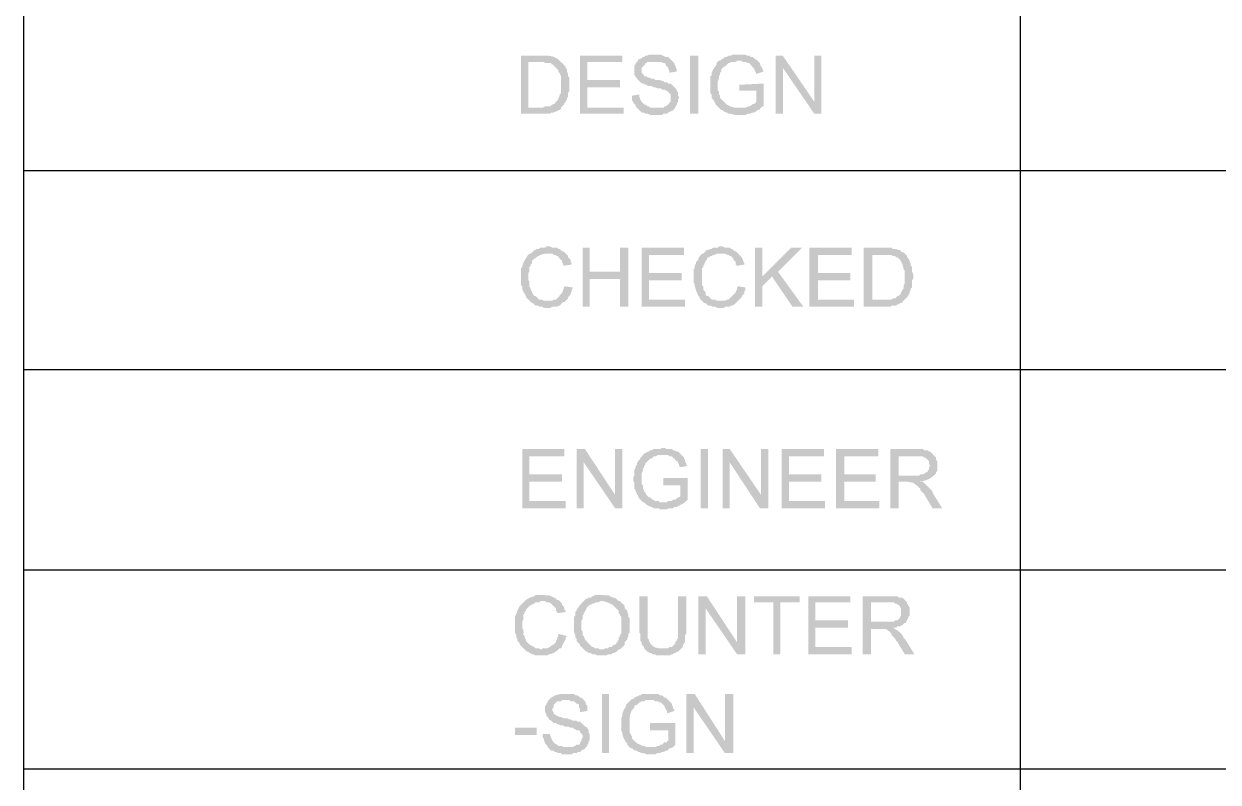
# Model space of a CAD drawing. Extents: x -5608 to -3197, y -2048 to 96.
# Drawn here: x -3901.2 to -3840, y -1270.5 to -1231.7 of the extents above; entities that cross this region are included whole.
import ezdxf

# ---------------------------------------------------------------- set-up
doc = ezdxf.new("R2010")
doc.units = 0
doc.header["$LTSCALE"] = 25.4
doc.header["$MEASUREMENT"] = 0
doc.layers.add('7文字层', color=3, linetype='CONTINUOUS')

msp = doc.modelspace()

# ---------------------------------------------------------------- hatches: boundary and pattern name
at = {"layer": '7文字层'}
h = msp.add_hatch(color=3, dxfattribs=at)
h.dxf.hatch_style = 2
h.paths.add_polyline_path([(-3874.72, -1233.365), (-3875.708, -1233.365), (-3875.708, -1236.329), (-3874.226, -1236.329), (-3874.164, -1236.268), (-3874.04, -1236.268), (-3873.917, -1236.206), (-3873.855, -1236.206), (-3873.793, -1236.144), (-3873.732, -1236.144), (-3873.67, -1236.082), (-3873.67, -1236.021), (-3875.337, -1236.021), (-3875.337, -1233.674), (-3873.67, -1233.674), (-3873.861, -1233.501), (-3874.084, -1233.4), (-3874.331, -1233.36), (-3874.596, -1233.365)])
h = msp.add_hatch(color=3, dxfattribs=at)
h.dxf.hatch_style = 2
h.paths.add_polyline_path([(-3870.52, -1233.365), (-3872.682, -1233.365), (-3872.682, -1236.329), (-3870.458, -1236.329), (-3870.458, -1236.021), (-3872.311, -1236.021), (-3872.311, -1234.971), (-3870.644, -1234.971), (-3870.644, -1234.6), (-3872.311, -1234.6), (-3872.311, -1233.674), (-3870.52, -1233.674)])
h = msp.add_hatch(color=3, dxfattribs=at)
h.dxf.hatch_style = 2
h.paths.add_polyline_path([(-3868.853, -1233.303), (-3869.161, -1233.303), (-3869.285, -1233.365), (-3869.347, -1233.365), (-3869.408, -1233.427), (-3869.47, -1233.427), (-3869.532, -1233.488), (-3869.655, -1233.55), (-3869.717, -1233.55), (-3869.717, -1233.612), (-3869.779, -1233.674), (-3869.841, -1233.735), (-3869.841, -1233.797), (-3869.903, -1233.859), (-3869.903, -1234.353), (-3869.841, -1234.415), (-3869.841, -1234.477), (-3869.779, -1234.477), (-3869.779, -1234.538), (-3869.594, -1234.724), (-3869.47, -1234.785), (-3869.408, -1234.785), (-3869.347, -1234.847), (-3869.285, -1234.847), (-3869.223, -1234.909), (-3869.038, -1234.909), (-3868.914, -1234.971), (-3868.853, -1234.971), (-3868.729, -1235.032), (-3868.544, -1235.032), (-3868.482, -1235.094), (-3868.359, -1235.094), (-3868.297, -1235.156), (-3868.235, -1235.156), (-3868.173, -1235.218), (-3868.05, -1235.341), (-3868.05, -1235.712), (-3868.112, -1235.774), (-3868.201, -1235.87), (-3868.26, -1235.925), (-3868.296, -1235.951), (-3868.334, -1235.956), (-3868.377, -1235.977), (-3868.42, -1236.021), (-3869.779, -1236.021), (-3869.717, -1236.082), (-3869.532, -1236.268), (-3869.408, -1236.268), (-3869.347, -1236.329), (-3869.223, -1236.329), (-3869.1, -1236.391), (-3868.482, -1236.391), (-3868.42, -1236.329), (-3868.235, -1236.329), (-3868.173, -1236.268), (-3868.05, -1236.206), (-3867.919, -1236.149), (-3867.815, -1236.012), (-3867.736, -1235.848), (-3867.679, -1235.712), (-3867.679, -1235.588), (-3867.617, -1235.526), (-3867.617, -1235.465), (-3867.679, -1235.403), (-3867.679, -1235.218), (-3867.741, -1235.156), (-3867.741, -1235.094), (-3868.05, -1234.785), (-3868.173, -1234.785), (-3868.235, -1234.724), (-3868.359, -1234.724), (-3868.42, -1234.662), (-3868.482, -1234.662), (-3868.606, -1234.6), (-3868.853, -1234.6), (-3868.914, -1234.538), (-3869.038, -1234.538), (-3869.1, -1234.477), (-3869.223, -1234.477), (-3869.285, -1234.415), (-3869.408, -1234.415), (-3869.408, -1234.353), (-3869.532, -1234.23), (-3869.532, -1233.982), (-3869.347, -1233.797), (-3869.347, -1233.735), (-3869.285, -1233.735), (-3869.223, -1233.674), (-3867.926, -1233.674), (-3868.173, -1233.427), (-3868.297, -1233.427), (-3868.525, -1233.315), (-3868.791, -1233.303)])
h = msp.add_hatch(color=3, dxfattribs=at)
h.dxf.hatch_style = 2
h.paths.add_polyline_path([(-3866.629, -1236.329), (-3866.629, -1233.365), (-3867.062, -1233.365), (-3867.062, -1236.329)])
h = msp.add_hatch(color=3, dxfattribs=at)
h.dxf.hatch_style = 2
h.paths.add_polyline_path([(-3864.529, -1233.303), (-3864.9, -1233.303), (-3864.962, -1233.365), (-3865.085, -1233.365), (-3865.209, -1233.427), (-3865.271, -1233.427), (-3865.332, -1233.488), (-3865.456, -1233.55), (-3865.518, -1233.612), (-3865.579, -1233.612), (-3865.641, -1233.674), (-3865.703, -1233.735), (-3865.703, -1233.797), (-3865.765, -1233.921), (-3865.826, -1233.982), (-3865.826, -1234.044), (-3865.888, -1234.044), (-3865.888, -1234.106), (-3865.95, -1234.23), (-3865.95, -1234.353), (-3866.012, -1234.415), (-3866.012, -1234.6), (-3866.012, -1235.218), (-3866.012, -1235.279), (-3865.95, -1235.341), (-3865.95, -1235.526), (-3865.826, -1235.65), (-3865.826, -1235.712), (-3865.765, -1235.774), (-3865.765, -1235.835), (-3865.703, -1235.897), (-3865.641, -1235.959), (-3865.518, -1236.082), (-3864.529, -1236.021), (-3864.761, -1236.021), (-3864.975, -1235.968), (-3865.168, -1235.865), (-3865.332, -1235.712), (-3865.518, -1235.526), (-3865.518, -1235.403), (-3865.579, -1235.341), (-3865.578, -1235.251), (-3865.586, -1235.198), (-3865.599, -1235.168), (-3865.63, -1235.119), (-3865.641, -1235.069), (-3865.646, -1234.984), (-3865.641, -1234.847), (-3865.639, -1234.665), (-3865.612, -1234.602), (-3865.585, -1234.554), (-3865.579, -1234.415), (-3865.518, -1234.291), (-3865.518, -1234.23), (-3865.456, -1234.168), (-3865.456, -1234.044), (-3865.332, -1233.921), (-3865.271, -1233.921), (-3865.147, -1233.797), (-3865.085, -1233.735), (-3865.024, -1233.735), (-3864.962, -1233.674), (-3864.715, -1233.674), (-3864.653, -1233.612), (-3863.603, -1233.612), (-3863.665, -1233.55), (-3863.727, -1233.55), (-3863.85, -1233.427), (-3863.974, -1233.427), (-3863.974, -1233.365), (-3864.057, -1233.366), (-3864.11, -1233.359), (-3864.143, -1233.345), (-3864.203, -1233.315), (-3864.255, -1233.303), (-3864.339, -1233.298), (-3864.468, -1233.303)])
h = msp.add_hatch(color=3, dxfattribs=at)
h.dxf.hatch_style = 2
h.paths.add_polyline_path([(-3862.306, -1233.365), (-3862.677, -1233.365), (-3862.677, -1236.329), (-3862.306, -1236.329), (-3862.306, -1233.982)])
h = msp.add_hatch(color=3, dxfattribs=at)
h.dxf.hatch_style = 2
h.paths.add_polyline_path([(-3862.306, -1233.365), (-3862.306, -1233.982), (-3860.7, -1236.329), (-3860.7, -1235.712)])
h = msp.add_hatch(color=3, dxfattribs=at)
h.dxf.hatch_style = 2
h.paths.add_polyline_path([(-3860.33, -1236.329), (-3860.33, -1233.365), (-3860.7, -1233.365), (-3860.7, -1236.329)])
h = msp.add_hatch(color=3, dxfattribs=at)
h.dxf.hatch_style = 2
h.paths.add_polyline_path([(-3873.67, -1233.674), (-3874.72, -1233.674), (-3874.628, -1233.674), (-3874.574, -1233.682), (-3874.544, -1233.695), (-3874.486, -1233.725), (-3874.426, -1233.737), (-3874.324, -1233.741), (-3874.164, -1233.735), (-3874.164, -1233.797), (-3874.102, -1233.797), (-3873.793, -1234.106), (-3873.793, -1234.168), (-3873.692, -1234.325), (-3873.664, -1234.425), (-3873.67, -1234.536), (-3873.67, -1234.724), (-3873.67, -1235.279), (-3873.732, -1235.341), (-3873.732, -1235.403), (-3873.793, -1235.526), (-3873.793, -1235.588), (-3873.979, -1235.774), (-3873.979, -1235.835), (-3874.04, -1235.835), (-3874.164, -1235.897), (-3874.226, -1235.959), (-3874.473, -1235.959), (-3874.596, -1236.021), (-3875.337, -1236.021), (-3873.67, -1236.021), (-3873.485, -1235.835), (-3873.485, -1235.774), (-3873.423, -1235.712), (-3873.361, -1235.588), (-3873.361, -1235.526), (-3873.299, -1235.465), (-3873.299, -1235.279), (-3873.238, -1235.156), (-3873.238, -1234.477), (-3873.299, -1234.415), (-3873.299, -1234.291), (-3873.361, -1234.168), (-3873.361, -1234.044), (-3873.423, -1233.982), (-3873.423, -1233.921), (-3873.608, -1233.735)])
h = msp.add_hatch(color=3, dxfattribs=at)
h.dxf.hatch_style = 2
h.paths.add_polyline_path([(-3867.926, -1233.674), (-3868.853, -1233.674), (-3868.544, -1233.674), (-3868.42, -1233.735), (-3868.359, -1233.735), (-3868.297, -1233.797), (-3868.297, -1233.859), (-3868.235, -1233.921), (-3868.173, -1233.982), (-3868.173, -1234.044), (-3868.112, -1234.106), (-3868.112, -1234.23), (-3867.741, -1234.168), (-3867.741, -1234.044), (-3867.803, -1233.921), (-3867.803, -1233.859), (-3867.864, -1233.797), (-3867.864, -1233.735)])
h = msp.add_hatch(color=3, dxfattribs=at)
h.dxf.hatch_style = 2
h.paths.add_polyline_path([(-3863.603, -1233.612), (-3864.529, -1233.612), (-3864.468, -1233.612), (-3864.344, -1233.674), (-3864.221, -1233.674), (-3864.097, -1233.735), (-3864.035, -1233.735), (-3863.974, -1233.797), (-3863.783, -1234.023), (-3863.665, -1234.291), (-3863.294, -1234.168), (-3863.356, -1234.044), (-3863.356, -1233.982), (-3863.418, -1233.921), (-3863.48, -1233.797), (-3863.48, -1233.735), (-3863.541, -1233.674)])
h = msp.add_hatch(color=3, dxfattribs=at)
h.dxf.hatch_style = 2
h.paths.add_polyline_path([(-3863.294, -1234.785), (-3864.529, -1234.847), (-3864.529, -1235.156), (-3863.665, -1235.156), (-3863.665, -1235.712), (-3863.788, -1235.835), (-3863.85, -1235.835), (-3863.912, -1235.897), (-3864.035, -1235.959), (-3864.097, -1235.959), (-3864.221, -1236.021), (-3864.529, -1236.021), (-3865.518, -1236.082), (-3865.456, -1236.144), (-3865.394, -1236.144), (-3865.332, -1236.206), (-3865.209, -1236.268), (-3865.147, -1236.268), (-3865.085, -1236.329), (-3865.024, -1236.329), (-3864.933, -1236.342), (-3864.878, -1236.355), (-3864.844, -1236.369), (-3864.78, -1236.391), (-3864.719, -1236.397), (-3864.62, -1236.397), (-3864.468, -1236.391), (-3864.221, -1236.391), (-3864.097, -1236.329), (-3863.974, -1236.329), (-3863.85, -1236.268), (-3863.788, -1236.268), (-3863.665, -1236.206), (-3863.603, -1236.144), (-3863.541, -1236.144), (-3863.356, -1235.959), (-3863.294, -1235.959)])
h = msp.add_hatch(color=3, dxfattribs=at)
h.dxf.hatch_style = 2
h.paths.add_polyline_path([(-3869.655, -1235.341), (-3870.026, -1235.403), (-3870.026, -1235.65), (-3869.964, -1235.712), (-3869.964, -1235.774), (-3869.841, -1235.897), (-3869.841, -1235.959), (-3869.779, -1236.021), (-3868.791, -1236.021), (-3869.1, -1236.021), (-3869.161, -1235.959), (-3869.223, -1235.959), (-3869.285, -1235.897), (-3869.404, -1235.844), (-3869.522, -1235.727), (-3869.614, -1235.587), (-3869.655, -1235.465)])
h = msp.add_hatch(color=3, dxfattribs=at)
h.dxf.hatch_style = 2
h.paths.add_polyline_path([(-3874.287, -1243.123), (-3874.384, -1243.121), (-3874.425, -1243.127), (-3874.435, -1243.17), (-3874.471, -1243.182), (-3874.559, -1243.188), (-3874.72, -1243.185), (-3874.782, -1243.246), (-3874.905, -1243.246), (-3874.967, -1243.308), (-3875.029, -1243.308), (-3875.214, -1243.493), (-3875.276, -1243.493), (-3875.399, -1243.617), (-3875.461, -1243.74), (-3875.523, -1243.802), (-3875.523, -1243.864), (-3875.584, -1243.926), (-3875.584, -1243.988), (-3875.646, -1244.111), (-3875.646, -1244.173), (-3875.708, -1244.235), (-3875.708, -1244.667), (-3875.708, -1245.099), (-3875.646, -1245.161), (-3875.646, -1245.346), (-3875.584, -1245.408), (-3875.584, -1245.47), (-3875.523, -1245.532), (-3875.461, -1245.655), (-3875.461, -1245.717), (-3875.214, -1245.964), (-3874.349, -1245.902), (-3874.534, -1245.902), (-3874.658, -1245.84), (-3874.782, -1245.84), (-3874.905, -1245.717), (-3874.967, -1245.655), (-3875.029, -1245.655), (-3875.09, -1245.593), (-3875.183, -1245.377), (-3875.276, -1245.161), (-3875.276, -1244.914), (-3875.337, -1244.852), (-3875.337, -1244.482), (-3875.276, -1244.42), (-3875.276, -1244.173), (-3875.214, -1244.111), (-3875.214, -1244.049), (-3875.152, -1243.988), (-3875.152, -1243.864), (-3875.09, -1243.802), (-3874.878, -1243.647), (-3874.698, -1243.552), (-3874.535, -1243.504), (-3874.373, -1243.49), (-3874.197, -1243.495), (-3873.99, -1243.507), (-3873.737, -1243.511), (-3873.423, -1243.493), (-3873.506, -1243.407), (-3873.551, -1243.369), (-3873.584, -1243.378), (-3873.649, -1243.333), (-3873.732, -1243.246), (-3873.793, -1243.246), (-3873.855, -1243.185), (-3874.102, -1243.185), (-3874.226, -1243.123)])
h = msp.add_hatch(color=3, dxfattribs=at)
h.dxf.hatch_style = 2
h.paths.add_polyline_path([(-3872.188, -1243.185), (-3872.558, -1243.185), (-3872.558, -1246.211), (-3872.188, -1246.211), (-3872.188, -1244.79), (-3870.644, -1244.79), (-3872.188, -1244.42)])
h = msp.add_hatch(color=3, dxfattribs=at)
h.dxf.hatch_style = 2
h.paths.add_polyline_path([(-3870.211, -1243.185), (-3870.644, -1243.185), (-3870.644, -1244.42), (-3872.188, -1244.42), (-3870.644, -1244.79), (-3870.644, -1246.211), (-3870.211, -1246.211)])
h = msp.add_hatch(color=3, dxfattribs=at)
h.dxf.hatch_style = 2
h.paths.add_polyline_path([(-3867.37, -1243.185), (-3869.532, -1243.185), (-3869.532, -1246.211), (-3867.309, -1246.211), (-3867.309, -1245.84), (-3869.161, -1245.84), (-3869.161, -1244.852), (-3867.494, -1244.852), (-3867.494, -1244.482), (-3869.161, -1244.482), (-3869.161, -1243.555), (-3867.37, -1243.555)])
h = msp.add_hatch(color=3, dxfattribs=at)
h.dxf.hatch_style = 2
h.paths.add_polyline_path([(-3865.456, -1243.123), (-3865.579, -1243.123), (-3865.641, -1243.185), (-3865.888, -1243.185), (-3865.95, -1243.246), (-3866.012, -1243.246), (-3866.135, -1243.308), (-3866.197, -1243.308), (-3866.382, -1243.493), (-3866.444, -1243.493), (-3866.568, -1243.617), (-3866.629, -1243.74), (-3866.629, -1243.802), (-3866.753, -1243.926), (-3866.753, -1243.988), (-3866.815, -1244.111), (-3866.815, -1244.235), (-3866.876, -1244.296), (-3866.876, -1244.976), (-3866.815, -1245.099), (-3866.815, -1245.161), (-3866.737, -1245.413), (-3866.629, -1245.655), (-3866.568, -1245.717), (-3866.568, -1245.779), (-3866.382, -1245.964), (-3865.518, -1245.902), (-3865.703, -1245.902), (-3865.765, -1245.84), (-3865.95, -1245.84), (-3866.135, -1245.655), (-3866.197, -1245.655), (-3866.259, -1245.593), (-3866.259, -1245.47), (-3866.382, -1245.346), (-3866.382, -1245.161), (-3866.444, -1245.099), (-3866.444, -1244.605), (-3866.444, -1244.235), (-3866.382, -1244.173), (-3866.382, -1244.111), (-3866.32, -1244.049), (-3866.32, -1243.988), (-3866.259, -1243.864), (-3866.197, -1243.802), (-3866.197, -1243.74), (-3866.135, -1243.679), (-3866.073, -1243.679), (-3866.012, -1243.617), (-3865.95, -1243.617), (-3865.888, -1243.555), (-3865.826, -1243.555), (-3865.703, -1243.493), (-3864.591, -1243.493), (-3864.674, -1243.407), (-3864.72, -1243.369), (-3864.753, -1243.378), (-3864.817, -1243.333), (-3864.9, -1243.246), (-3864.962, -1243.246), (-3865.024, -1243.185), (-3865.271, -1243.185), (-3865.394, -1243.123)])
h = msp.add_hatch(color=3, dxfattribs=at)
h.dxf.hatch_style = 2
h.paths.add_polyline_path([(-3863.356, -1243.185), (-3863.727, -1243.185), (-3863.727, -1246.211), (-3863.356, -1246.211), (-3863.356, -1244.667)])
h = msp.add_hatch(color=3, dxfattribs=at)
h.dxf.hatch_style = 2
h.paths.add_polyline_path([(-3861.318, -1243.185), (-3861.874, -1243.185), (-3863.356, -1244.667), (-3863.356, -1245.161), (-3862.862, -1244.667), (-3862.553, -1244.42)])
h = msp.add_hatch(color=3, dxfattribs=at)
h.dxf.hatch_style = 2
h.paths.add_polyline_path([(-3858.786, -1243.185), (-3860.947, -1243.185), (-3860.947, -1246.211), (-3858.662, -1246.211), (-3858.662, -1245.84), (-3860.515, -1245.84), (-3860.515, -1244.852), (-3858.848, -1244.852), (-3858.848, -1244.482), (-3860.515, -1244.482), (-3860.515, -1243.555), (-3858.786, -1243.555)])
h = msp.add_hatch(color=3, dxfattribs=at)
h.dxf.hatch_style = 2
h.paths.add_polyline_path([(-3857.118, -1243.185), (-3858.168, -1243.185), (-3858.168, -1246.211), (-3856.81, -1246.211), (-3856.748, -1246.149), (-3856.501, -1246.149), (-3856.439, -1246.087), (-3856.377, -1246.087), (-3856.315, -1246.026), (-3856.192, -1246.026), (-3856.192, -1245.964), (-3856.068, -1245.84), (-3857.736, -1245.84), (-3857.736, -1243.555), (-3857.118, -1243.555), (-3856.068, -1243.493), (-3856.13, -1243.432), (-3856.192, -1243.432), (-3856.315, -1243.308), (-3856.439, -1243.308), (-3856.501, -1243.246), (-3856.686, -1243.246), (-3856.748, -1243.185), (-3856.995, -1243.185)])
h = msp.add_hatch(color=3, dxfattribs=at)
h.dxf.hatch_style = 2
h.paths.add_polyline_path([(-3873.423, -1243.493), (-3874.287, -1243.493), (-3874.102, -1243.493), (-3874.04, -1243.555), (-3873.979, -1243.555), (-3873.855, -1243.617), (-3873.793, -1243.617), (-3873.793, -1243.679), (-3873.608, -1243.864), (-3873.608, -1243.926), (-3873.546, -1244.049), (-3873.546, -1244.111), (-3873.114, -1244.049), (-3873.114, -1243.988), (-3873.176, -1243.864), (-3873.176, -1243.802), (-3873.299, -1243.679), (-3873.299, -1243.617), (-3873.361, -1243.555)])
h = msp.add_hatch(color=3, dxfattribs=at)
h.dxf.hatch_style = 2
h.paths.add_polyline_path([(-3864.591, -1243.493), (-3865.456, -1243.493), (-3865.271, -1243.493), (-3865.147, -1243.555), (-3865.085, -1243.555), (-3865.024, -1243.617), (-3864.962, -1243.617), (-3864.838, -1243.74), (-3864.838, -1243.802), (-3864.715, -1243.926), (-3864.715, -1244.049), (-3864.653, -1244.111), (-3864.282, -1244.049), (-3864.282, -1243.988), (-3864.344, -1243.864), (-3864.344, -1243.802), (-3864.406, -1243.74), (-3864.406, -1243.679), (-3864.529, -1243.555)])
h = msp.add_hatch(color=3, dxfattribs=at)
h.dxf.hatch_style = 2
h.paths.add_polyline_path([(-3856.068, -1243.493), (-3857.118, -1243.555), (-3856.748, -1243.555), (-3856.686, -1243.617), (-3856.562, -1243.617), (-3856.501, -1243.679), (-3856.439, -1243.679), (-3856.377, -1243.74), (-3856.315, -1243.802), (-3856.197, -1244.003), (-3856.13, -1244.235), (-3856.13, -1244.296), (-3856.068, -1244.358), (-3856.068, -1245.037), (-3856.13, -1245.099), (-3856.13, -1245.284), (-3856.192, -1245.346), (-3856.254, -1245.47), (-3856.254, -1245.532), (-3856.377, -1245.655), (-3856.439, -1245.655), (-3856.562, -1245.779), (-3856.686, -1245.779), (-3856.748, -1245.84), (-3857.736, -1245.84), (-3856.068, -1245.84), (-3855.883, -1245.655), (-3855.883, -1245.593), (-3855.821, -1245.532), (-3855.821, -1245.47), (-3855.76, -1245.346), (-3855.76, -1245.284), (-3855.698, -1245.223), (-3855.698, -1244.852), (-3855.636, -1244.79), (-3855.636, -1244.543), (-3855.698, -1244.42), (-3855.698, -1244.173), (-3855.76, -1244.111), (-3855.76, -1243.988), (-3855.821, -1243.926), (-3855.821, -1243.864), (-3855.883, -1243.74), (-3855.945, -1243.679), (-3855.945, -1243.617), (-3856.007, -1243.555)])
h = msp.add_hatch(color=3, dxfattribs=at)
h.dxf.hatch_style = 2
h.paths.add_polyline_path([(-3862.553, -1244.42), (-3862.862, -1244.667), (-3861.812, -1246.211), (-3861.256, -1246.211)])
h = msp.add_hatch(color=3, dxfattribs=at)
h.dxf.hatch_style = 2
h.paths.add_polyline_path([(-3873.485, -1245.161), (-3873.587, -1245.464), (-3873.793, -1245.717), (-3873.917, -1245.84), (-3874.04, -1245.84), (-3874.102, -1245.902), (-3874.349, -1245.902), (-3875.214, -1245.964), (-3875.152, -1246.026), (-3875.09, -1246.026), (-3874.967, -1246.149), (-3874.843, -1246.149), (-3874.782, -1246.211), (-3874.596, -1246.211), (-3874.534, -1246.273), (-3874.226, -1246.273), (-3874.102, -1246.211), (-3873.855, -1246.211), (-3873.793, -1246.149), (-3873.732, -1246.149), (-3873.546, -1245.964), (-3873.485, -1245.964), (-3873.423, -1245.902), (-3873.361, -1245.84), (-3873.299, -1245.779), (-3873.299, -1245.717), (-3873.176, -1245.593), (-3873.176, -1245.532), (-3873.114, -1245.408), (-3873.114, -1245.346), (-3873.052, -1245.223)])
h = msp.add_hatch(color=3, dxfattribs=at)
h.dxf.hatch_style = 2
h.paths.add_polyline_path([(-3864.591, -1245.161), (-3864.653, -1245.223), (-3864.653, -1245.346), (-3864.715, -1245.408), (-3864.715, -1245.47), (-3865.085, -1245.84), (-3865.147, -1245.84), (-3865.271, -1245.902), (-3865.518, -1245.902), (-3866.382, -1245.964), (-3866.32, -1246.026), (-3866.259, -1246.026), (-3866.135, -1246.149), (-3866.012, -1246.149), (-3865.888, -1246.211), (-3865.765, -1246.211), (-3865.641, -1246.273), (-3865.332, -1246.273), (-3865.271, -1246.211), (-3865.024, -1246.211), (-3864.962, -1246.149), (-3864.9, -1246.149), (-3864.776, -1246.087), (-3864.406, -1245.717), (-3864.406, -1245.655), (-3864.282, -1245.532), (-3864.282, -1245.408), (-3864.221, -1245.346), (-3864.221, -1245.223)])
h = msp.add_hatch(color=3, dxfattribs=at)
h.dxf.hatch_style = 2
h.paths.add_polyline_path([(-3873.485, -1253.498), (-3875.646, -1253.498), (-3875.646, -1256.525), (-3873.423, -1256.525), (-3873.423, -1256.154), (-3875.276, -1256.154), (-3875.276, -1255.166), (-3873.608, -1255.166), (-3873.608, -1254.795), (-3875.276, -1254.795), (-3875.276, -1253.869), (-3873.485, -1253.869)])
h = msp.add_hatch(color=3, dxfattribs=at)
h.dxf.hatch_style = 2
h.paths.add_polyline_path([(-3872.435, -1253.498), (-3872.867, -1253.498), (-3872.867, -1256.525), (-3872.496, -1256.525), (-3872.496, -1254.178)])
h = msp.add_hatch(color=3, dxfattribs=at)
h.dxf.hatch_style = 2
h.paths.add_polyline_path([(-3872.435, -1253.498), (-3872.496, -1254.178), (-3870.891, -1256.525), (-3870.891, -1255.845)])
h = msp.add_hatch(color=3, dxfattribs=at)
h.dxf.hatch_style = 2
h.paths.add_polyline_path([(-3870.52, -1256.525), (-3870.52, -1253.498), (-3870.891, -1253.498), (-3870.891, -1256.525)])
h = msp.add_hatch(color=3, dxfattribs=at)
h.dxf.hatch_style = 2
h.paths.add_polyline_path([(-3868.42, -1253.437), (-3868.482, -1253.437), (-3868.606, -1253.498), (-3868.914, -1253.498), (-3869.038, -1253.56), (-3869.1, -1253.56), (-3869.161, -1253.622), (-3869.223, -1253.622), (-3869.267, -1253.666), (-3869.31, -1253.686), (-3869.348, -1253.692), (-3869.384, -1253.717), (-3869.443, -1253.773), (-3869.532, -1253.869), (-3869.594, -1253.931), (-3869.594, -1253.993), (-3869.717, -1254.116), (-3869.779, -1254.24), (-3869.779, -1254.301), (-3869.841, -1254.363), (-3869.841, -1254.425), (-3869.903, -1254.548), (-3869.903, -1254.857), (-3869.964, -1254.919), (-3869.964, -1255.104), (-3869.903, -1255.228), (-3869.903, -1255.537), (-3869.841, -1255.598), (-3869.841, -1255.66), (-3869.779, -1255.784), (-3869.779, -1255.845), (-3869.717, -1255.845), (-3869.717, -1255.907), (-3869.655, -1256.031), (-3869.47, -1256.216), (-3868.42, -1256.216), (-3868.606, -1256.216), (-3868.667, -1256.154), (-3868.853, -1256.154), (-3868.914, -1256.092), (-3868.976, -1256.092), (-3869.1, -1255.969), (-3869.161, -1255.969), (-3869.285, -1255.845), (-3869.347, -1255.722), (-3869.408, -1255.66), (-3869.408, -1255.598), (-3869.47, -1255.537), (-3869.47, -1255.351), (-3869.532, -1255.29), (-3869.532, -1254.857), (-3869.528, -1254.72), (-3869.501, -1254.672), (-3869.475, -1254.624), (-3869.47, -1254.487), (-3869.408, -1254.425), (-3869.408, -1254.363), (-3869.347, -1254.301), (-3869.347, -1254.24), (-3869.1, -1253.993), (-3869.038, -1253.993), (-3868.914, -1253.869), (-3868.791, -1253.869), (-3868.729, -1253.807), (-3867.494, -1253.807), (-3867.595, -1253.705), (-3867.652, -1253.648), (-3867.688, -1253.622), (-3867.719, -1253.627), (-3867.77, -1253.609), (-3867.864, -1253.56), (-3867.926, -1253.56), (-3867.988, -1253.498), (-3868.235, -1253.498), (-3868.359, -1253.437)])
h = msp.add_hatch(color=3, dxfattribs=at)
h.dxf.hatch_style = 2
h.paths.add_polyline_path([(-3866.135, -1256.525), (-3866.135, -1253.498), (-3866.506, -1253.498), (-3866.506, -1256.525)])
h = msp.add_hatch(color=3, dxfattribs=at)
h.dxf.hatch_style = 2
h.paths.add_polyline_path([(-3865.024, -1253.498), (-3865.394, -1253.498), (-3865.394, -1256.525), (-3865.024, -1256.525), (-3865.024, -1254.178)])
h = msp.add_hatch(color=3, dxfattribs=at)
h.dxf.hatch_style = 2
h.paths.add_polyline_path([(-3865.024, -1253.498), (-3865.024, -1254.178), (-3863.48, -1256.525), (-3863.418, -1255.845)])
h = msp.add_hatch(color=3, dxfattribs=at)
h.dxf.hatch_style = 2
h.paths.add_polyline_path([(-3863.047, -1253.498), (-3863.418, -1253.498), (-3863.418, -1255.845), (-3863.48, -1256.525), (-3863.047, -1256.525)])
h = msp.add_hatch(color=3, dxfattribs=at)
h.dxf.hatch_style = 2
h.paths.add_polyline_path([(-3860.206, -1253.498), (-3862.368, -1253.498), (-3862.368, -1256.525), (-3860.145, -1256.525), (-3860.145, -1256.154), (-3861.997, -1256.154), (-3861.997, -1255.166), (-3860.33, -1255.166), (-3860.33, -1254.795), (-3861.997, -1254.795), (-3861.997, -1253.869), (-3860.206, -1253.869)])
h = msp.add_hatch(color=3, dxfattribs=at)
h.dxf.hatch_style = 2
h.paths.add_polyline_path([(-3857.427, -1253.498), (-3859.589, -1253.498), (-3859.589, -1256.525), (-3857.365, -1256.525), (-3857.365, -1256.154), (-3859.156, -1256.154), (-3859.156, -1255.166), (-3857.551, -1255.166), (-3857.551, -1254.795), (-3859.156, -1254.795), (-3859.156, -1253.869), (-3857.427, -1253.869)])
h = msp.add_hatch(color=3, dxfattribs=at)
h.dxf.hatch_style = 2
h.paths.add_polyline_path([(-3855.451, -1253.498), (-3856.81, -1253.498), (-3856.81, -1256.525), (-3856.377, -1256.525), (-3856.377, -1255.166), (-3856.148, -1255.164), (-3855.911, -1255.171), (-3855.671, -1255.176), (-3855.433, -1255.171), (-3855.201, -1255.146), (-3854.98, -1255.091), (-3854.773, -1254.998), (-3854.586, -1254.857), (-3856.377, -1254.857), (-3856.377, -1253.869), (-3855.451, -1253.869), (-3854.586, -1253.807), (-3854.676, -1253.711), (-3854.735, -1253.655), (-3854.771, -1253.63), (-3854.808, -1253.624), (-3854.851, -1253.604), (-3854.895, -1253.56), (-3855.08, -1253.56), (-3855.142, -1253.498), (-3855.327, -1253.498)])
h = msp.add_hatch(color=3, dxfattribs=at)
h.dxf.hatch_style = 2
h.paths.add_polyline_path([(-3867.494, -1253.807), (-3868.42, -1253.807), (-3868.173, -1253.807), (-3868.112, -1253.869), (-3867.988, -1253.869), (-3867.741, -1254.116), (-3867.679, -1254.116), (-3867.679, -1254.178), (-3867.617, -1254.301), (-3867.617, -1254.363), (-3867.556, -1254.425), (-3867.185, -1254.363), (-3867.247, -1254.301), (-3867.247, -1254.24), (-3867.309, -1254.116), (-3867.309, -1254.054), (-3867.37, -1253.993), (-3867.37, -1253.931), (-3867.432, -1253.869)])
h = msp.add_hatch(color=3, dxfattribs=at)
h.dxf.hatch_style = 2
h.paths.add_polyline_path([(-3854.586, -1253.807), (-3855.451, -1253.869), (-3855.142, -1253.869), (-3855.08, -1253.931), (-3855.018, -1253.931), (-3854.895, -1254.054), (-3854.833, -1254.116), (-3854.833, -1254.24), (-3854.771, -1254.363), (-3854.833, -1254.425), (-3854.833, -1254.548), (-3854.895, -1254.61), (-3854.895, -1254.672), (-3854.957, -1254.672), (-3855.018, -1254.734), (-3855.142, -1254.795), (-3855.266, -1254.795), (-3855.327, -1254.857), (-3856.377, -1254.857), (-3854.586, -1254.857), (-3854.463, -1254.734), (-3854.463, -1254.672), (-3854.401, -1254.61), (-3854.401, -1254.116), (-3854.463, -1254.054), (-3854.463, -1253.931), (-3854.524, -1253.869)])
h = msp.add_hatch(color=3, dxfattribs=at)
h.dxf.hatch_style = 2
h.paths.add_polyline_path([(-3867.185, -1254.981), (-3868.42, -1254.981), (-3868.42, -1255.351), (-3867.556, -1255.351), (-3867.556, -1255.907), (-3867.617, -1255.969), (-3867.679, -1255.969), (-3867.803, -1256.092), (-3867.926, -1256.092), (-3867.988, -1256.154), (-3868.173, -1256.154), (-3868.235, -1256.216), (-3869.408, -1256.216), (-3869.259, -1256.363), (-3869.141, -1256.42), (-3869.034, -1256.451), (-3868.914, -1256.525), (-3868.667, -1256.525), (-3868.606, -1256.586), (-3868.235, -1256.586), (-3868.173, -1256.525), (-3867.926, -1256.525), (-3867.864, -1256.463), (-3867.741, -1256.463), (-3867.608, -1256.383), (-3867.468, -1256.317), (-3867.326, -1256.23), (-3867.185, -1256.092)])
h = msp.add_hatch(color=3, dxfattribs=at)
h.dxf.hatch_style = 2
h.paths.add_polyline_path([(-3855.204, -1255.166), (-3855.945, -1255.166), (-3855.638, -1255.219), (-3855.389, -1255.413), (-3855.266, -1255.537), (-3855.266, -1255.598), (-3855.08, -1255.784), (-3855.018, -1255.907), (-3854.648, -1256.525), (-3854.154, -1256.525), (-3854.648, -1255.722), (-3854.648, -1255.66), (-3854.833, -1255.475), (-3855.142, -1255.166)])
h = msp.add_hatch(color=3, dxfattribs=at)
h.dxf.hatch_style = 2
h.paths.add_polyline_path([(-3874.596, -1260.971), (-3874.967, -1260.971), (-3875.029, -1261.033), (-3875.26, -1261.1), (-3875.461, -1261.218), (-3875.616, -1261.369), (-3875.72, -1261.473), (-3875.785, -1261.549), (-3875.825, -1261.613), (-3875.855, -1261.681), (-3875.888, -1261.771), (-3875.937, -1261.9), (-3876.017, -1262.083), (-3876.017, -1262.515), (-3876.017, -1262.886), (-3875.955, -1263.009), (-3875.955, -1263.133), (-3875.893, -1263.195), (-3875.893, -1263.318), (-3875.77, -1263.442), (-3875.77, -1263.504), (-3875.523, -1263.751), (-3874.658, -1263.751), (-3874.72, -1263.751), (-3874.782, -1263.689), (-3874.967, -1263.689), (-3875.029, -1263.627), (-3875.229, -1263.54), (-3875.399, -1263.38), (-3875.461, -1263.318), (-3875.461, -1263.256), (-3875.523, -1263.133), (-3875.523, -1263.071), (-3875.584, -1263.009), (-3875.58, -1262.873), (-3875.585, -1262.787), (-3875.596, -1262.738), (-3875.627, -1262.688), (-3875.64, -1262.658), (-3875.647, -1262.606), (-3875.646, -1262.515), (-3875.645, -1262.34), (-3875.618, -1262.275), (-3875.59, -1262.222), (-3875.584, -1262.083), (-3875.584, -1261.96), (-3875.523, -1261.898), (-3875.523, -1261.836), (-3875.461, -1261.774), (-3875.461, -1261.712), (-3875.399, -1261.651), (-3875.229, -1261.491), (-3875.029, -1261.404), (-3874.967, -1261.342), (-3874.782, -1261.342), (-3874.72, -1261.28), (-3873.732, -1261.28), (-3873.793, -1261.218), (-3873.855, -1261.218), (-3873.979, -1261.095), (-3874.04, -1261.095), (-3874.269, -1260.984), (-3874.534, -1260.971)])
h = msp.add_hatch(color=3, dxfattribs=at)
h.dxf.hatch_style = 2
h.paths.add_polyline_path([(-3873.732, -1261.28), (-3874.658, -1261.28), (-3874.473, -1261.28), (-3874.411, -1261.342), (-3874.287, -1261.342), (-3874.164, -1261.404), (-3873.917, -1261.651), (-3873.917, -1261.774), (-3873.855, -1261.836), (-3873.855, -1261.898), (-3873.423, -1261.836), (-3873.423, -1261.774), (-3873.485, -1261.712), (-3873.485, -1261.651), (-3873.546, -1261.527), (-3873.608, -1261.465), (-3873.608, -1261.404), (-3873.67, -1261.342)])
h = msp.add_hatch(color=3, dxfattribs=at)
h.dxf.hatch_style = 2
h.paths.add_polyline_path([(-3872.496, -1261.28), (-3872.652, -1261.43), (-3872.721, -1261.524), (-3872.771, -1261.604), (-3872.867, -1261.712), (-3872.867, -1261.774), (-3872.929, -1261.836), (-3872.929, -1262.021), (-3872.991, -1262.083), (-3872.991, -1262.268), (-3872.991, -1262.886), (-3872.929, -1263.009), (-3872.929, -1263.133), (-3872.867, -1263.195), (-3872.867, -1263.318), (-3872.805, -1263.38), (-3872.682, -1263.504), (-3872.682, -1263.565), (-3872.435, -1263.812), (-3872.311, -1263.874), (-3872.249, -1263.936), (-3872.126, -1263.936), (-3872.064, -1263.998), (-3871.941, -1263.998), (-3871.817, -1264.059), (-3871.323, -1264.059), (-3871.261, -1263.998), (-3871.076, -1263.998), (-3871.014, -1263.936), (-3870.952, -1263.936), (-3870.829, -1263.874), (-3870.705, -1263.751), (-3870.644, -1263.751), (-3871.694, -1263.751), (-3871.755, -1263.689), (-3871.941, -1263.689), (-3872.002, -1263.627), (-3872.064, -1263.627), (-3872.311, -1263.38), (-3872.434, -1263.238), (-3872.496, -1263.071), (-3872.558, -1263.009), (-3872.558, -1262.824), (-3872.62, -1262.762), (-3872.62, -1262.577), (-3872.625, -1262.4), (-3872.619, -1262.297), (-3872.608, -1262.249), (-3872.577, -1262.23), (-3872.557, -1262.176), (-3872.558, -1262.083), (-3872.558, -1262.021), (-3872.496, -1261.96), (-3872.496, -1261.898), (-3872.435, -1261.836), (-3872.435, -1261.774), (-3872.373, -1261.712), (-3872.373, -1261.651), (-3872.188, -1261.465), (-3872.126, -1261.465), (-3872.064, -1261.404), (-3872.002, -1261.404), (-3871.879, -1261.342), (-3871.755, -1261.342), (-3871.632, -1261.28), (-3871.57, -1261.28)])
h = msp.add_hatch(color=3, dxfattribs=at)
h.dxf.hatch_style = 2
h.paths.add_polyline_path([(-3871.57, -1260.971), (-3871.941, -1260.971), (-3872.002, -1261.033), (-3872.064, -1261.033), (-3872.126, -1261.095), (-3872.249, -1261.095), (-3872.311, -1261.157), (-3872.373, -1261.157), (-3872.496, -1261.28), (-3872.155, -1261.288), (-3871.91, -1261.283), (-3871.737, -1261.276), (-3871.609, -1261.272), (-3871.498, -1261.282), (-3871.38, -1261.312), (-3871.228, -1261.37), (-3871.014, -1261.465), (-3870.705, -1261.774), (-3870.705, -1261.898), (-3870.644, -1261.96), (-3870.644, -1262.021), (-3870.582, -1262.083), (-3870.582, -1262.948), (-3870.644, -1263.009), (-3870.644, -1263.071), (-3870.705, -1263.133), (-3870.705, -1263.256), (-3870.767, -1263.318), (-3870.767, -1263.38), (-3870.829, -1263.38), (-3870.829, -1263.442), (-3870.891, -1263.504), (-3870.952, -1263.504), (-3871.076, -1263.627), (-3871.199, -1263.627), (-3871.261, -1263.689), (-3871.385, -1263.689), (-3871.508, -1263.751), (-3871.57, -1263.751), (-3870.644, -1263.751), (-3870.397, -1263.504), (-3870.397, -1263.38), (-3870.335, -1263.318), (-3870.273, -1263.256), (-3870.273, -1263.195), (-3870.211, -1263.071), (-3870.211, -1262.948), (-3870.15, -1262.886), (-3870.15, -1262.145), (-3870.211, -1262.083), (-3870.211, -1261.96), (-3870.273, -1261.836), (-3870.273, -1261.774), (-3870.335, -1261.712), (-3870.397, -1261.651), (-3870.397, -1261.527), (-3870.644, -1261.28), (-3870.705, -1261.28), (-3870.829, -1261.157), (-3870.952, -1261.095), (-3871.014, -1261.095), (-3871.243, -1260.984), (-3871.508, -1260.971)])
h = msp.add_hatch(color=3, dxfattribs=at)
h.dxf.hatch_style = 2
h.paths.add_polyline_path([(-3869.223, -1261.033), (-3869.655, -1261.033), (-3869.655, -1262.886), (-3869.594, -1262.948), (-3869.594, -1263.318), (-3869.532, -1263.38), (-3869.532, -1263.504), (-3869.408, -1263.627), (-3869.408, -1263.689), (-3868.482, -1263.689), (-3868.673, -1263.692), (-3868.829, -1263.657), (-3868.967, -1263.576), (-3869.1, -1263.442), (-3869.1, -1263.38), (-3869.161, -1263.318), (-3869.161, -1263.256), (-3869.223, -1263.195), (-3869.223, -1262.762)])
h = msp.add_hatch(color=3, dxfattribs=at)
h.dxf.hatch_style = 2
h.paths.add_polyline_path([(-3867.247, -1261.033), (-3867.679, -1261.033), (-3867.679, -1263.133), (-3867.679, -1263.195), (-3867.741, -1263.256), (-3867.741, -1263.318), (-3867.803, -1263.38), (-3867.803, -1263.442), (-3867.988, -1263.627), (-3868.112, -1263.627), (-3868.173, -1263.689), (-3869.408, -1263.689), (-3869.223, -1263.874), (-3869.1, -1263.936), (-3869.038, -1263.936), (-3868.976, -1263.998), (-3868.853, -1263.998), (-3868.791, -1264.059), (-3868.112, -1264.059), (-3867.988, -1263.998), (-3867.926, -1263.998), (-3867.864, -1263.936), (-3867.803, -1263.936), (-3867.741, -1263.874), (-3867.679, -1263.874), (-3867.432, -1263.627), (-3867.432, -1263.565), (-3867.37, -1263.442), (-3867.309, -1263.38), (-3867.309, -1263.195), (-3867.312, -1263.062), (-3867.305, -1262.997), (-3867.263, -1262.98), (-3867.244, -1262.895), (-3867.247, -1262.762)])
h = msp.add_hatch(color=3, dxfattribs=at)
h.dxf.hatch_style = 2
h.paths.add_polyline_path([(-3866.197, -1261.033), (-3866.629, -1261.033), (-3866.629, -1263.998), (-3866.259, -1263.998), (-3866.259, -1261.651)])
h = msp.add_hatch(color=3, dxfattribs=at)
h.dxf.hatch_style = 2
h.paths.add_polyline_path([(-3866.197, -1261.033), (-3866.259, -1261.651), (-3864.653, -1263.998), (-3864.653, -1263.38)])
h = msp.add_hatch(color=3, dxfattribs=at)
h.dxf.hatch_style = 2
h.paths.add_polyline_path([(-3864.221, -1263.998), (-3864.221, -1261.033), (-3864.653, -1261.033), (-3864.653, -1263.998)])
h = msp.add_hatch(color=3, dxfattribs=at)
h.dxf.hatch_style = 2
h.paths.add_polyline_path([(-3861.441, -1261.033), (-3863.788, -1261.033), (-3863.788, -1261.342), (-3862.8, -1261.342), (-3862.8, -1263.998), (-3862.43, -1263.998), (-3862.43, -1261.342), (-3861.441, -1261.342)])
h = msp.add_hatch(color=3, dxfattribs=at)
h.dxf.hatch_style = 2
h.paths.add_polyline_path([(-3858.848, -1261.033), (-3861.009, -1261.033), (-3861.009, -1263.998), (-3858.786, -1263.998), (-3858.786, -1263.627), (-3860.639, -1263.627), (-3860.639, -1262.639), (-3858.971, -1262.639), (-3858.971, -1262.268), (-3860.639, -1262.268), (-3860.639, -1261.342), (-3858.848, -1261.342)])
h = msp.add_hatch(color=3, dxfattribs=at)
h.dxf.hatch_style = 2
h.paths.add_polyline_path([(-3856.871, -1261.033), (-3858.23, -1261.033), (-3858.23, -1263.998), (-3857.798, -1263.998), (-3857.798, -1262.701), (-3857.365, -1262.701), (-3856.686, -1262.639), (-3856.501, -1262.639), (-3856.439, -1262.577), (-3856.315, -1262.577), (-3856.254, -1262.515), (-3856.192, -1262.515), (-3856.068, -1262.392), (-3856.007, -1262.392), (-3856.007, -1262.33), (-3857.798, -1262.33), (-3857.798, -1261.342), (-3856.871, -1261.342), (-3856.007, -1261.28), (-3856.192, -1261.095), (-3856.377, -1261.095), (-3856.439, -1261.033), (-3856.81, -1261.033)])
h = msp.add_hatch(color=3, dxfattribs=at)
h.dxf.hatch_style = 2
h.paths.add_polyline_path([(-3856.007, -1261.28), (-3856.871, -1261.342), (-3856.624, -1261.342), (-3856.562, -1261.404), (-3856.501, -1261.404), (-3856.439, -1261.465), (-3856.377, -1261.465), (-3856.315, -1261.527), (-3856.315, -1261.589), (-3856.254, -1261.651), (-3856.254, -1262.021), (-3856.315, -1262.083), (-3856.315, -1262.145), (-3856.377, -1262.207), (-3856.439, -1262.268), (-3856.562, -1262.268), (-3856.624, -1262.33), (-3857.798, -1262.33), (-3856.007, -1262.33), (-3855.945, -1262.268), (-3855.945, -1262.207), (-3855.883, -1262.145), (-3855.883, -1262.083), (-3855.821, -1262.021), (-3855.821, -1261.589), (-3855.883, -1261.527), (-3855.883, -1261.465), (-3855.945, -1261.404), (-3855.945, -1261.342)])
h = msp.add_hatch(color=3, dxfattribs=at)
h.dxf.hatch_style = 2
h.paths.add_polyline_path([(-3856.686, -1262.639), (-3857.365, -1262.701), (-3857.18, -1262.701), (-3857.06, -1262.702), (-3856.954, -1262.749), (-3856.81, -1262.886), (-3856.748, -1262.948), (-3856.748, -1263.009), (-3856.562, -1263.195), (-3856.501, -1263.318), (-3856.439, -1263.38), (-3856.068, -1263.998), (-3855.574, -1263.998), (-3856.068, -1263.195), (-3856.13, -1263.195), (-3856.13, -1263.133), (-3856.192, -1263.009), (-3856.377, -1262.824), (-3856.439, -1262.824), (-3856.439, -1262.762), (-3856.501, -1262.762), (-3856.562, -1262.701)])
h = msp.add_hatch(color=3, dxfattribs=at)
h.dxf.hatch_style = 2
h.paths.add_polyline_path([(-3873.793, -1262.948), (-3873.793, -1263.071), (-3873.855, -1263.133), (-3873.855, -1263.195), (-3873.917, -1263.318), (-3873.917, -1263.38), (-3874.04, -1263.504), (-3874.102, -1263.504), (-3874.102, -1263.565), (-3874.164, -1263.565), (-3874.226, -1263.627), (-3874.349, -1263.689), (-3874.596, -1263.689), (-3874.658, -1263.751), (-3875.523, -1263.751), (-3875.399, -1263.874), (-3875.337, -1263.874), (-3875.276, -1263.936), (-3875.214, -1263.936), (-3875.152, -1263.998), (-3875.09, -1263.998), (-3874.967, -1264.059), (-3874.349, -1264.059), (-3874.287, -1263.998), (-3874.14, -1263.97), (-3873.988, -1263.9), (-3873.846, -1263.801), (-3873.732, -1263.689), (-3873.67, -1263.689), (-3873.608, -1263.627), (-3873.608, -1263.565), (-3873.546, -1263.442), (-3873.485, -1263.38), (-3873.485, -1263.318), (-3873.423, -1263.256), (-3873.423, -1263.133), (-3873.361, -1263.071)])
h = msp.add_hatch(color=3, dxfattribs=at)
h.dxf.hatch_style = 2
h.paths.add_polyline_path([(-3873.423, -1266.036), (-3873.694, -1266.033), (-3873.941, -1266.094), (-3874.16, -1266.219), (-3874.349, -1266.406), (-3874.349, -1266.468), (-3874.411, -1266.53), (-3874.411, -1266.591), (-3874.473, -1266.653), (-3874.473, -1266.962), (-3874.411, -1267.086), (-3874.411, -1267.147), (-3874.349, -1267.209), (-3874.287, -1267.271), (-3874.287, -1267.333), (-3874.164, -1267.394), (-3874.04, -1267.518), (-3873.917, -1267.518), (-3873.855, -1267.58), (-3873.793, -1267.58), (-3873.67, -1267.641), (-3873.546, -1267.641), (-3873.485, -1267.703), (-3873.299, -1267.703), (-3873.176, -1267.765), (-3873.052, -1267.765), (-3872.991, -1267.827), (-3872.929, -1267.827), (-3872.867, -1267.888), (-3872.743, -1267.888), (-3872.682, -1267.95), (-3872.682, -1268.012), (-3872.62, -1268.012), (-3872.62, -1268.074), (-3872.558, -1268.135), (-3872.558, -1268.259), (-3872.62, -1268.383), (-3872.62, -1268.444), (-3872.682, -1268.506), (-3872.682, -1268.568), (-3872.743, -1268.63), (-3872.867, -1268.63), (-3872.929, -1268.691), (-3872.991, -1268.691), (-3873.052, -1268.753), (-3874.349, -1268.753), (-3874.164, -1268.938), (-3874.04, -1268.938), (-3873.979, -1269), (-3873.917, -1269), (-3873.793, -1269.062), (-3873.67, -1269.062), (-3873.608, -1269.124), (-3873.114, -1269.124), (-3873.052, -1269.062), (-3872.867, -1269.062), (-3872.805, -1269), (-3872.682, -1269), (-3872.558, -1268.877), (-3872.496, -1268.877), (-3872.311, -1268.691), (-3872.311, -1268.63), (-3872.249, -1268.506), (-3872.249, -1268.444), (-3872.188, -1268.383), (-3872.188, -1268.074), (-3872.249, -1268.012), (-3872.249, -1267.888), (-3872.311, -1267.765), (-3872.373, -1267.703), (-3872.435, -1267.703), (-3872.682, -1267.456), (-3872.805, -1267.456), (-3872.867, -1267.394), (-3873.052, -1267.394), (-3873.176, -1267.333), (-3873.238, -1267.333), (-3873.361, -1267.271), (-3873.546, -1267.271), (-3873.67, -1267.209), (-3873.732, -1267.209), (-3873.855, -1267.147), (-3873.917, -1267.147), (-3873.917, -1267.086), (-3873.979, -1267.086), (-3874.04, -1267.024), (-3874.04, -1266.962), (-3874.102, -1266.9), (-3874.102, -1266.777), (-3874.04, -1266.715), (-3874.04, -1266.591), (-3873.855, -1266.406), (-3873.67, -1266.406), (-3873.608, -1266.344), (-3872.496, -1266.344), (-3872.62, -1266.221), (-3872.682, -1266.221), (-3872.805, -1266.097), (-3872.929, -1266.097), (-3872.991, -1266.036), (-3873.299, -1266.036)])
h = msp.add_hatch(color=3, dxfattribs=at)
h.dxf.hatch_style = 2
h.paths.add_polyline_path([(-3872.496, -1266.344), (-3873.423, -1266.344), (-3873.238, -1266.344), (-3873.176, -1266.406), (-3872.991, -1266.406), (-3872.867, -1266.53), (-3872.805, -1266.53), (-3872.743, -1266.591), (-3872.743, -1266.715), (-3872.682, -1266.777), (-3872.682, -1266.962), (-3872.311, -1266.9), (-3872.309, -1266.777), (-3872.309, -1266.704), (-3872.313, -1266.666), (-3872.336, -1266.624), (-3872.359, -1266.589), (-3872.391, -1266.522), (-3872.435, -1266.406)])
h = msp.add_hatch(color=3, dxfattribs=at)
h.dxf.hatch_style = 2
h.paths.add_polyline_path([(-3871.199, -1269.062), (-3871.199, -1266.036), (-3871.57, -1266.036), (-3871.57, -1269.062)])
h = msp.add_hatch(color=3, dxfattribs=at)
h.dxf.hatch_style = 2
h.paths.add_polyline_path([(-3869.1, -1266.036), (-3869.532, -1266.036), (-3869.594, -1266.097), (-3869.655, -1266.097), (-3869.717, -1266.159), (-3869.779, -1266.159), (-3869.903, -1266.221), (-3869.964, -1266.283), (-3870.026, -1266.283), (-3870.273, -1266.53), (-3870.335, -1266.591), (-3870.335, -1266.653), (-3870.397, -1266.777), (-3870.458, -1266.839), (-3870.458, -1266.9), (-3870.52, -1267.024), (-3870.52, -1267.147), (-3870.582, -1267.271), (-3870.582, -1267.888), (-3870.52, -1268.012), (-3870.513, -1268.149), (-3870.466, -1268.272), (-3870.4, -1268.388), (-3870.335, -1268.506), (-3870.273, -1268.568), (-3870.273, -1268.63), (-3870.088, -1268.815), (-3869.1, -1268.753), (-3869.291, -1268.741), (-3869.53, -1268.67), (-3869.754, -1268.564), (-3869.903, -1268.444), (-3870.026, -1268.321), (-3870.026, -1268.197), (-3870.088, -1268.135), (-3870.088, -1268.074), (-3870.15, -1268.012), (-3870.15, -1267.58), (-3870.154, -1267.338), (-3870.133, -1267.11), (-3870.058, -1266.9), (-3869.903, -1266.715), (-3869.903, -1266.653), (-3869.841, -1266.591), (-3869.779, -1266.591), (-3869.717, -1266.53), (-3869.655, -1266.468), (-3869.532, -1266.406), (-3869.408, -1266.406), (-3869.347, -1266.344), (-3868.173, -1266.344), (-3868.256, -1266.258), (-3868.302, -1266.22), (-3868.335, -1266.23), (-3868.399, -1266.184), (-3868.482, -1266.097), (-3868.606, -1266.097), (-3868.667, -1266.036), (-3868.976, -1266.036)])
h = msp.add_hatch(color=3, dxfattribs=at)
h.dxf.hatch_style = 2
h.paths.add_polyline_path([(-3868.173, -1266.344), (-3869.1, -1266.344), (-3868.914, -1266.344), (-3868.853, -1266.406), (-3868.667, -1266.406), (-3868.667, -1266.468), (-3868.544, -1266.468), (-3868.359, -1266.653), (-3868.359, -1266.715), (-3868.297, -1266.777), (-3868.297, -1266.839), (-3868.235, -1266.9), (-3868.235, -1267.024), (-3867.864, -1266.9), (-3867.864, -1266.839), (-3867.926, -1266.777), (-3867.926, -1266.715), (-3867.988, -1266.591), (-3867.988, -1266.53), (-3868.112, -1266.406)])
h = msp.add_hatch(color=3, dxfattribs=at)
h.dxf.hatch_style = 2
h.paths.add_polyline_path([(-3866.815, -1266.036), (-3867.247, -1266.036), (-3867.247, -1269.062), (-3866.876, -1269.062), (-3866.876, -1266.715)])
h = msp.add_hatch(color=3, dxfattribs=at)
h.dxf.hatch_style = 2
h.paths.add_polyline_path([(-3866.815, -1266.036), (-3866.876, -1266.715), (-3865.271, -1269.062), (-3865.271, -1268.444)])
h = msp.add_hatch(color=3, dxfattribs=at)
h.dxf.hatch_style = 2
h.paths.add_polyline_path([(-3864.838, -1269.062), (-3864.838, -1266.036), (-3865.271, -1266.036), (-3865.271, -1269.062)])
h = msp.add_hatch(color=3, dxfattribs=at)
h.dxf.hatch_style = 2
h.paths.add_polyline_path([(-3867.803, -1267.518), (-3869.1, -1267.518), (-3869.1, -1267.888), (-3868.173, -1267.888), (-3868.173, -1268.444), (-3868.235, -1268.444), (-3868.235, -1268.506), (-3868.359, -1268.506), (-3868.482, -1268.63), (-3868.606, -1268.63), (-3868.606, -1268.691), (-3868.729, -1268.691), (-3868.853, -1268.753), (-3869.1, -1268.753), (-3870.088, -1268.815), (-3870.026, -1268.815), (-3869.964, -1268.877), (-3869.841, -1268.938), (-3869.779, -1268.938), (-3869.717, -1269), (-3869.655, -1269), (-3869.532, -1269.062), (-3869.448, -1269.062), (-3869.394, -1269.07), (-3869.357, -1269.084), (-3869.325, -1269.1), (-3869.283, -1269.115), (-3869.22, -1269.126), (-3869.122, -1269.13), (-3868.976, -1269.124), (-3868.853, -1269.124), (-3868.729, -1269.062), (-3868.606, -1269.062), (-3868.482, -1269), (-3868.42, -1269), (-3868.297, -1268.938), (-3868.235, -1268.938), (-3868.112, -1268.815), (-3868.05, -1268.815), (-3867.926, -1268.753), (-3867.803, -1268.63)])
h = msp.add_hatch(color=3, dxfattribs=at)
h.dxf.hatch_style = 2
h.paths.add_polyline_path([(-3874.905, -1268.135), (-3874.905, -1267.765), (-3876.017, -1267.765), (-3876.017, -1268.135)])
h = msp.add_hatch(color=3, dxfattribs=at)
h.dxf.hatch_style = 2
h.paths.add_polyline_path([(-3874.226, -1268.074), (-3874.596, -1268.074), (-3874.596, -1268.259), (-3874.534, -1268.321), (-3874.534, -1268.444), (-3874.473, -1268.506), (-3874.473, -1268.568), (-3874.411, -1268.63), (-3874.349, -1268.691), (-3874.349, -1268.753), (-3873.299, -1268.753), (-3873.546, -1268.753), (-3873.608, -1268.691), (-3873.793, -1268.691), (-3873.855, -1268.63), (-3873.987, -1268.572), (-3874.091, -1268.435), (-3874.17, -1268.272), (-3874.226, -1268.135)])

# ---------------------------------------------------------------- linework, layer by layer
at = {"layer": '7文字层', "color": 3}
for points in [[(-3901.153, -1300.559), (-3901.153, -1165.244)], [(-3850.139, -1300.436), (-3850.139, -1229.042)], [(-3901.153, -1239.232), (-3777.14, -1239.232)], [(-3901.153, -1249.422), (-3777.14, -1249.422)], [(-3901.153, -1259.674), (-3541.095, -1259.674)], [(-3901.153, -1269.865), (-3777.14, -1269.865)]]:
    msp.add_lwpolyline(points, dxfattribs=at)

doc.saveas('drawing.dxf')
